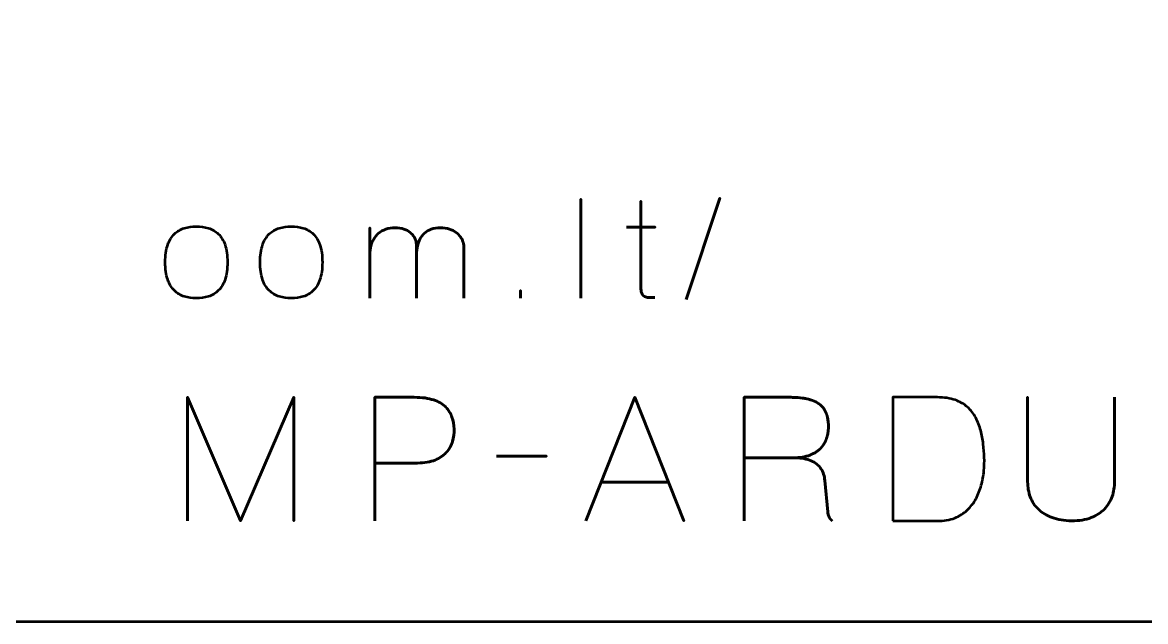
# Model space of a CAD drawing. Header units: centimetres. Extents: x -21 to 0, y -29.7 to 0.
# Drawn here: x -8.64 to -4.018, y -29.7 to -27.236 of the extents above; entities that cross this region are included whole.
import ezdxf

# ---------------------------------------------------------------- set-up
doc = ezdxf.new("R2010")
doc.units = ezdxf.units.CM
doc.header["$MEASUREMENT"] = 0
doc.layers.add('Layer 1', color=7, linetype='Continuous')

msp = doc.modelspace()

# ---------------------------------------------------------------- linework, layer by layer
at = {"layer": 'Layer 1', "color": 1, "lineweight": 53}
msp.add_open_spline([(-21.00003, -29.19995), (-21.00003, -29.19995), (-21.00003, -5.29992), (-21.00003, -5.29992), (-21.00003, -5.29992), (-21.00003, -5.21709), (-20.93286, -5.14992), (-20.85003, -5.14992), (-20.85003, -5.14992), (-20.7672, -5.14992), (-20.70003, -5.08275), (-20.70003, -4.99992), (-20.70003, -4.99992), (-20.70003, -4.91709), (-20.7672, -4.84992), (-20.85003, -4.84992), (-20.85003, -4.84992), (-20.93286, -4.84992), (-21.00003, -4.78275), (-21.00003, -4.69992), (-21.00003, -4.69992), (-21.00003, -4.61709), (-20.93286, -4.54992), (-20.85003, -4.54992), (-20.85003, -4.54992), (-20.7672, -4.54992), (-20.70003, -4.48275), (-20.70003, -4.39992), (-20.70003, -4.39992), (-20.70003, -4.31709), (-20.7672, -4.24992), (-20.85003, -4.24992), (-20.85003, -4.24992), (-20.93286, -4.24992), (-21.00003, -4.18275), (-21.00003, -4.09992), (-21.00003, -4.09992), (-21.00003, -4.01709), (-20.93286, -3.94992), (-20.85003, -3.94992), (-20.85003, -3.94992), (-20.7672, -3.94992), (-20.70003, -3.88275), (-20.70003, -3.79992), (-20.70003, -3.79992), (-20.70003, -3.71709), (-20.7672, -3.64992), (-20.85003, -3.64992), (-20.85003, -3.64992), (-20.93286, -3.64992), (-21.00003, -3.58275), (-21.00003, -3.49992), (-21.00003, -3.49992), (-21.00003, -3.41709), (-20.93286, -3.34992), (-20.85003, -3.34992), (-20.85003, -3.34992), (-20.7672, -3.34992), (-20.70003, -3.28275), (-20.70003, -3.19992), (-20.70003, -3.19992), (-20.70003, -3.11709), (-20.7672, -3.04992), (-20.85003, -3.04992), (-20.85003, -3.04992), (-20.93286, -3.04992), (-21.00003, -2.98275), (-21.00003, -2.89992), (-21.00003, -2.89992), (-21.00003, -2.81709), (-20.93286, -2.74992), (-20.85003, -2.74992), (-20.85003, -2.74992), (-20.7672, -2.74992), (-20.70003, -2.68275), (-20.70003, -2.59992), (-20.70003, -2.59992), (-20.70003, -2.51709), (-20.7672, -2.44992), (-20.85003, -2.44992), (-20.85003, -2.44992), (-20.93286, -2.44992), (-21.00003, -2.38275), (-21.00003, -2.29992), (-21.00003, -2.29992), (-21.00003, -2.21709), (-20.93286, -2.14992), (-20.85003, -2.14992), (-20.85003, -2.14992), (-20.7672, -2.14992), (-20.70003, -2.08275), (-20.70003, -1.99992), (-20.70003, -1.99992), (-20.70003, -1.91709), (-20.7672, -1.84992), (-20.85003, -1.84992), (-20.85003, -1.84992), (-20.93286, -1.84992), (-21.00003, -1.78275), (-21.00003, -1.69992), (-21.00003, -1.69992), (-21.00003, -1.61709), (-20.93286, -1.54992), (-20.85003, -1.54992), (-20.85003, -1.54992), (-20.7672, -1.54992), (-20.70003, -1.48275), (-20.70003, -1.39992), (-20.70003, -1.39992), (-20.70003, -1.31709), (-20.7672, -1.24992), (-20.85003, -1.24992), (-20.85003, -1.24992), (-20.93286, -1.24992), (-21.00003, -1.18275), (-21.00003, -1.09992), (-21.00003, -1.09992), (-21.00003, -1.09992), (-21.00003, -0.49992), (-21.00003, -0.49992), (-21.00003, -0.49992), (-21.00003, -0.22295), (-20.77694, 0.00004), (-20.49994, 0.00004), (-20.49994, 0.00004), (-20.49994, 0.00004), (-0.50008, 0.00004), (-0.50008, 0.00004), (-0.50008, 0.00004), (-0.22294, 0.00004), (0.00002, -0.22295), (0.00002, -0.49992), (0.00002, -0.49992), (0.00002, -0.49992), (0.00002, -29.19995), (0.00002, -29.19995), (0.00002, -29.19995), (0.00002, -29.47695), (-0.22294, -29.70004), (-0.50008, -29.70004), (-0.50008, -29.70004), (-0.50008, -29.70004), (-20.49994, -29.70004), (-20.49994, -29.70004), (-20.49994, -29.70004), (-20.77694, -29.70004), (-21.00003, -29.47695), (-21.00003, -29.19995)], degree=3, knots=[0, 0, 0, 0, 0.027027, 0.027027, 0.027027, 0.027027, 0.0540541, 0.0540541, 0.0540541, 0.0540541, 0.0810811, 0.0810811, 0.0810811, 0.0810811, 0.1081081, 0.1081081, 0.1081081, 0.1081081, 0.1351351, 0.1351351, 0.1351351, 0.1351351, 0.1621622, 0.1621622, 0.1621622, 0.1621622, 0.1891892, 0.1891892, 0.1891892, 0.1891892, 0.2162162, 0.2162162, 0.2162162, 0.2162162, 0.2432432, 0.2432432, 0.2432432, 0.2432432, 0.2702703, 0.2702703, 0.2702703, 0.2702703, 0.2972973, 0.2972973, 0.2972973, 0.2972973, 0.3243243, 0.3243243, 0.3243243, 0.3243243, 0.3513514, 0.3513514, 0.3513514, 0.3513514, 0.3783784, 0.3783784, 0.3783784, 0.3783784, 0.4054054, 0.4054054, 0.4054054, 0.4054054, 0.4324324, 0.4324324, 0.4324324, 0.4324324, 0.4594595, 0.4594595, 0.4594595, 0.4594595, 0.4864865, 0.4864865, 0.4864865, 0.4864865, 0.5135135, 0.5135135, 0.5135135, 0.5135135, 0.5405405, 0.5405405, 0.5405405, 0.5405405, 0.5675676, 0.5675676, 0.5675676, 0.5675676, 0.5945946, 0.5945946, 0.5945946, 0.5945946, 0.6216216, 0.6216216, 0.6216216, 0.6216216, 0.6486486, 0.6486486, 0.6486486, 0.6486486, 0.6756757, 0.6756757, 0.6756757, 0.6756757, 0.7027027, 0.7027027, 0.7027027, 0.7027027, 0.7297297, 0.7297297, 0.7297297, 0.7297297, 0.7567568, 0.7567568, 0.7567568, 0.7567568, 0.7837838, 0.7837838, 0.7837838, 0.7837838, 0.8108108, 0.8108108, 0.8108108, 0.8108108, 0.8378378, 0.8378378, 0.8378378, 0.8378378, 0.8648649, 0.8648649, 0.8648649, 0.8648649, 0.8918919, 0.8918919, 0.8918919, 0.8918919, 0.9189189, 0.9189189, 0.9189189, 0.9189189, 0.9459459, 0.9459459, 0.9459459, 0.9459459, 0.972973, 0.972973, 0.972973, 0.972973, 1, 1, 1, 1], dxfattribs=at)
at = {"layer": 'Layer 1', "color": 5, "lineweight": 53}
for points, knots in [([(-6.34171, -28.36992), (-6.34171, -28.36992), (-6.34171, -27.96296), (-6.34171, -27.96296), (-6.34171, -27.96296), (-6.34171, -27.96296), (-6.34171, -28.36992), (-6.34171, -28.36992)], [0, 0, 0, 0, 0.5, 0.5, 0.5, 0.5, 1, 1, 1, 1]), ([(-5.90878, -28.37556), (-5.90878, -28.37556), (-5.77049, -27.95901), (-5.77049, -27.95901), (-5.77049, -27.95901), (-5.77049, -27.95901), (-5.90878, -28.37556), (-5.90878, -28.37556)], [0, 0, 0, 0, 0.5, 0.5, 0.5, 0.5, 1, 1, 1, 1]), ([(-6.03691, -28.3671), (-6.04387, -28.36766), (-6.05083, -28.36785), (-6.05761, -28.36766), (-6.05761, -28.36766), (-6.06438, -28.36747), (-6.0705, -28.36644), (-6.07605, -28.36437), (-6.07605, -28.36437), (-6.0816, -28.36239), (-6.08602, -28.35882), (-6.0894, -28.35374), (-6.0894, -28.35374), (-6.0927, -28.34866), (-6.09439, -28.34142), (-6.09448, -28.3321), (-6.09448, -28.3321), (-6.09448, -28.32768), (-6.09448, -28.32016), (-6.09448, -28.30962), (-6.09448, -28.30962), (-6.09448, -28.29899), (-6.09448, -28.28619), (-6.09448, -28.27105), (-6.09448, -28.27105), (-6.09448, -28.2559), (-6.09448, -28.23935), (-6.09448, -28.22138), (-6.09448, -28.22138), (-6.09448, -28.20341), (-6.09448, -28.18488), (-6.09448, -28.16569), (-6.09448, -28.16569), (-6.09448, -28.1465), (-6.09448, -28.12759), (-6.09448, -28.10887), (-6.09448, -28.10887), (-6.09448, -28.09015), (-6.09448, -28.07255), (-6.09448, -28.056), (-6.09448, -28.056), (-6.09448, -28.03944), (-6.09448, -28.02476), (-6.09448, -28.01207), (-6.09448, -28.01207), (-6.09448, -27.99927), (-6.09448, -27.9893), (-6.09448, -27.98196), (-6.09448, -27.98196), (-6.09448, -27.97472), (-6.09448, -27.97095), (-6.09448, -27.97086), (-6.09448, -27.97086), (-6.09448, -27.97095), (-6.09448, -27.97472), (-6.09448, -27.98196), (-6.09448, -27.98196), (-6.09448, -27.9893), (-6.09448, -27.99927), (-6.09448, -28.01207), (-6.09448, -28.01207), (-6.09448, -28.02476), (-6.09448, -28.03944), (-6.09448, -28.056), (-6.09448, -28.056), (-6.09448, -28.07255), (-6.09448, -28.09015), (-6.09448, -28.10887), (-6.09448, -28.10887), (-6.09448, -28.12759), (-6.09448, -28.1465), (-6.09448, -28.16569), (-6.09448, -28.16569), (-6.09448, -28.18488), (-6.09448, -28.20341), (-6.09448, -28.22138), (-6.09448, -28.22138), (-6.09448, -28.23935), (-6.09448, -28.2559), (-6.09448, -28.27105), (-6.09448, -28.27105), (-6.09448, -28.28619), (-6.09448, -28.29899), (-6.09448, -28.30962), (-6.09448, -28.30962), (-6.09448, -28.32016), (-6.09448, -28.32768), (-6.09448, -28.3321), (-6.09448, -28.3321), (-6.09439, -28.34142), (-6.0927, -28.34866), (-6.0894, -28.35374), (-6.0894, -28.35374), (-6.08602, -28.35882), (-6.0816, -28.36239), (-6.07605, -28.36437), (-6.07605, -28.36437), (-6.0705, -28.36644), (-6.06438, -28.36747), (-6.05761, -28.36766), (-6.05761, -28.36766), (-6.05083, -28.36785), (-6.04387, -28.36766), (-6.03691, -28.3671)], [0, 0, 0, 0, 0.0384615, 0.0384615, 0.0384615, 0.0384615, 0.0769231, 0.0769231, 0.0769231, 0.0769231, 0.1153846, 0.1153846, 0.1153846, 0.1153846, 0.1538462, 0.1538462, 0.1538462, 0.1538462, 0.1923077, 0.1923077, 0.1923077, 0.1923077, 0.2307692, 0.2307692, 0.2307692, 0.2307692, 0.2692308, 0.2692308, 0.2692308, 0.2692308, 0.3076923, 0.3076923, 0.3076923, 0.3076923, 0.3461538, 0.3461538, 0.3461538, 0.3461538, 0.3846154, 0.3846154, 0.3846154, 0.3846154, 0.4230769, 0.4230769, 0.4230769, 0.4230769, 0.4615385, 0.4615385, 0.4615385, 0.4615385, 0.5, 0.5, 0.5, 0.5, 0.5384615, 0.5384615, 0.5384615, 0.5384615, 0.5769231, 0.5769231, 0.5769231, 0.5769231, 0.6153846, 0.6153846, 0.6153846, 0.6153846, 0.6538462, 0.6538462, 0.6538462, 0.6538462, 0.6923077, 0.6923077, 0.6923077, 0.6923077, 0.7307692, 0.7307692, 0.7307692, 0.7307692, 0.7692308, 0.7692308, 0.7692308, 0.7692308, 0.8076923, 0.8076923, 0.8076923, 0.8076923, 0.8461538, 0.8461538, 0.8461538, 0.8461538, 0.8846154, 0.8846154, 0.8846154, 0.8846154, 0.9230769, 0.9230769, 0.9230769, 0.9230769, 0.9615385, 0.9615385, 0.9615385, 0.9615385, 1, 1, 1, 1]), ([(-7.9244, -28.36992), (-7.90662, -28.37001), (-7.89007, -28.36776), (-7.87464, -28.36296), (-7.87464, -28.36296), (-7.85921, -28.35816), (-7.84557, -28.35016), (-7.8339, -28.33897), (-7.8339, -28.33897), (-7.82214, -28.32778), (-7.81302, -28.31263), (-7.80634, -28.29344), (-7.80634, -28.29344), (-7.79976, -28.27434), (-7.79637, -28.25054), (-7.79627, -28.22204), (-7.79627, -28.22204), (-7.79637, -28.19363), (-7.79976, -28.16992), (-7.80634, -28.15092), (-7.80634, -28.15092), (-7.81302, -28.13191), (-7.82214, -28.11677), (-7.8339, -28.10557), (-7.8339, -28.10557), (-7.84557, -28.09447), (-7.85921, -28.08648), (-7.87464, -28.08168), (-7.87464, -28.08168), (-7.89007, -28.07688), (-7.90662, -28.07462), (-7.9244, -28.07472), (-7.9244, -28.07472), (-7.94199, -28.07462), (-7.95855, -28.07688), (-7.97398, -28.08168), (-7.97398, -28.08168), (-7.98941, -28.08648), (-8.00295, -28.09447), (-8.01471, -28.10557), (-8.01471, -28.10557), (-8.02647, -28.11677), (-8.03569, -28.13191), (-8.04237, -28.15092), (-8.04237, -28.15092), (-8.04905, -28.16992), (-8.05244, -28.19363), (-8.05253, -28.22204), (-8.05253, -28.22204), (-8.05244, -28.25054), (-8.04905, -28.27434), (-8.04237, -28.29344), (-8.04237, -28.29344), (-8.03569, -28.31263), (-8.02647, -28.32778), (-8.01471, -28.33897), (-8.01471, -28.33897), (-8.00295, -28.35016), (-7.98941, -28.35816), (-7.97398, -28.36296), (-7.97398, -28.36296), (-7.95855, -28.36776), (-7.94199, -28.37001), (-7.9244, -28.36992)], [0, 0, 0, 0, 0.0625, 0.0625, 0.0625, 0.0625, 0.125, 0.125, 0.125, 0.125, 0.1875, 0.1875, 0.1875, 0.1875, 0.25, 0.25, 0.25, 0.25, 0.3125, 0.3125, 0.3125, 0.3125, 0.375, 0.375, 0.375, 0.375, 0.4375, 0.4375, 0.4375, 0.4375, 0.5, 0.5, 0.5, 0.5, 0.5625, 0.5625, 0.5625, 0.5625, 0.625, 0.625, 0.625, 0.625, 0.6875, 0.6875, 0.6875, 0.6875, 0.75, 0.75, 0.75, 0.75, 0.8125, 0.8125, 0.8125, 0.8125, 0.875, 0.875, 0.875, 0.875, 0.9375, 0.9375, 0.9375, 0.9375, 1, 1, 1, 1]), ([(-7.9244, -28.36992), (-7.90662, -28.37001), (-7.89007, -28.36776), (-7.87464, -28.36296), (-7.87464, -28.36296), (-7.85921, -28.35816), (-7.84557, -28.35016), (-7.8339, -28.33897), (-7.8339, -28.33897), (-7.82214, -28.32778), (-7.81302, -28.31263), (-7.80634, -28.29344), (-7.80634, -28.29344), (-7.79976, -28.27434), (-7.79637, -28.25054), (-7.79627, -28.22204), (-7.79627, -28.22204), (-7.79637, -28.19363), (-7.79976, -28.16992), (-7.80634, -28.15092), (-7.80634, -28.15092), (-7.81302, -28.13191), (-7.82214, -28.11677), (-7.8339, -28.10557), (-7.8339, -28.10557), (-7.84557, -28.09447), (-7.85921, -28.08648), (-7.87464, -28.08168), (-7.87464, -28.08168), (-7.89007, -28.07688), (-7.90662, -28.07462), (-7.9244, -28.07472), (-7.9244, -28.07472), (-7.94199, -28.07462), (-7.95855, -28.07688), (-7.97398, -28.08168), (-7.97398, -28.08168), (-7.98941, -28.08648), (-8.00295, -28.09447), (-8.01471, -28.10557), (-8.01471, -28.10557), (-8.02647, -28.11677), (-8.03569, -28.13191), (-8.04237, -28.15092), (-8.04237, -28.15092), (-8.04905, -28.16992), (-8.05244, -28.19363), (-8.05253, -28.22204), (-8.05253, -28.22204), (-8.05244, -28.25054), (-8.04905, -28.27434), (-8.04237, -28.29344), (-8.04237, -28.29344), (-8.03569, -28.31263), (-8.02647, -28.32778), (-8.01471, -28.33897), (-8.01471, -28.33897), (-8.00295, -28.35016), (-7.98941, -28.35816), (-7.97398, -28.36296), (-7.97398, -28.36296), (-7.95855, -28.36776), (-7.94199, -28.37001), (-7.9244, -28.36992)], [0, 0, 0, 0, 0.0625, 0.0625, 0.0625, 0.0625, 0.125, 0.125, 0.125, 0.125, 0.1875, 0.1875, 0.1875, 0.1875, 0.25, 0.25, 0.25, 0.25, 0.3125, 0.3125, 0.3125, 0.3125, 0.375, 0.375, 0.375, 0.375, 0.4375, 0.4375, 0.4375, 0.4375, 0.5, 0.5, 0.5, 0.5, 0.5625, 0.5625, 0.5625, 0.5625, 0.625, 0.625, 0.625, 0.625, 0.6875, 0.6875, 0.6875, 0.6875, 0.75, 0.75, 0.75, 0.75, 0.8125, 0.8125, 0.8125, 0.8125, 0.875, 0.875, 0.875, 0.875, 0.9375, 0.9375, 0.9375, 0.9375, 1, 1, 1, 1]), ([(-7.53381, -28.36992), (-7.51603, -28.37001), (-7.49948, -28.36776), (-7.48405, -28.36296), (-7.48405, -28.36296), (-7.46862, -28.35816), (-7.45498, -28.35016), (-7.44331, -28.33897), (-7.44331, -28.33897), (-7.43155, -28.32778), (-7.42243, -28.31263), (-7.41575, -28.29344), (-7.41575, -28.29344), (-7.40917, -28.27434), (-7.40578, -28.25054), (-7.40568, -28.22204), (-7.40568, -28.22204), (-7.40578, -28.19363), (-7.40917, -28.16992), (-7.41575, -28.15092), (-7.41575, -28.15092), (-7.42243, -28.13191), (-7.43155, -28.11677), (-7.44331, -28.10557), (-7.44331, -28.10557), (-7.45498, -28.09447), (-7.46862, -28.08648), (-7.48405, -28.08168), (-7.48405, -28.08168), (-7.49948, -28.07688), (-7.51603, -28.07462), (-7.53381, -28.07472), (-7.53381, -28.07472), (-7.5514, -28.07462), (-7.56796, -28.07688), (-7.58339, -28.08168), (-7.58339, -28.08168), (-7.59882, -28.08648), (-7.61236, -28.09447), (-7.62412, -28.10557), (-7.62412, -28.10557), (-7.63588, -28.11677), (-7.6451, -28.13191), (-7.65178, -28.15092), (-7.65178, -28.15092), (-7.65846, -28.16992), (-7.66185, -28.19363), (-7.66194, -28.22204), (-7.66194, -28.22204), (-7.66185, -28.25054), (-7.65846, -28.27434), (-7.65178, -28.29344), (-7.65178, -28.29344), (-7.6451, -28.31263), (-7.63588, -28.32778), (-7.62412, -28.33897), (-7.62412, -28.33897), (-7.61236, -28.35016), (-7.59882, -28.35816), (-7.58339, -28.36296), (-7.58339, -28.36296), (-7.56796, -28.36776), (-7.5514, -28.37001), (-7.53381, -28.36992)], [0, 0, 0, 0, 0.0625, 0.0625, 0.0625, 0.0625, 0.125, 0.125, 0.125, 0.125, 0.1875, 0.1875, 0.1875, 0.1875, 0.25, 0.25, 0.25, 0.25, 0.3125, 0.3125, 0.3125, 0.3125, 0.375, 0.375, 0.375, 0.375, 0.4375, 0.4375, 0.4375, 0.4375, 0.5, 0.5, 0.5, 0.5, 0.5625, 0.5625, 0.5625, 0.5625, 0.625, 0.625, 0.625, 0.625, 0.6875, 0.6875, 0.6875, 0.6875, 0.75, 0.75, 0.75, 0.75, 0.8125, 0.8125, 0.8125, 0.8125, 0.875, 0.875, 0.875, 0.875, 0.9375, 0.9375, 0.9375, 0.9375, 1, 1, 1, 1]), ([(-7.53381, -28.36992), (-7.51603, -28.37001), (-7.49948, -28.36776), (-7.48405, -28.36296), (-7.48405, -28.36296), (-7.46862, -28.35816), (-7.45498, -28.35016), (-7.44331, -28.33897), (-7.44331, -28.33897), (-7.43155, -28.32778), (-7.42243, -28.31263), (-7.41575, -28.29344), (-7.41575, -28.29344), (-7.40917, -28.27434), (-7.40578, -28.25054), (-7.40568, -28.22204), (-7.40568, -28.22204), (-7.40578, -28.19363), (-7.40917, -28.16992), (-7.41575, -28.15092), (-7.41575, -28.15092), (-7.42243, -28.13191), (-7.43155, -28.11677), (-7.44331, -28.10557), (-7.44331, -28.10557), (-7.45498, -28.09447), (-7.46862, -28.08648), (-7.48405, -28.08168), (-7.48405, -28.08168), (-7.49948, -28.07688), (-7.51603, -28.07462), (-7.53381, -28.07472), (-7.53381, -28.07472), (-7.5514, -28.07462), (-7.56796, -28.07688), (-7.58339, -28.08168), (-7.58339, -28.08168), (-7.59882, -28.08648), (-7.61236, -28.09447), (-7.62412, -28.10557), (-7.62412, -28.10557), (-7.63588, -28.11677), (-7.6451, -28.13191), (-7.65178, -28.15092), (-7.65178, -28.15092), (-7.65846, -28.16992), (-7.66185, -28.19363), (-7.66194, -28.22204), (-7.66194, -28.22204), (-7.66185, -28.25054), (-7.65846, -28.27434), (-7.65178, -28.29344), (-7.65178, -28.29344), (-7.6451, -28.31263), (-7.63588, -28.32778), (-7.62412, -28.33897), (-7.62412, -28.33897), (-7.61236, -28.35016), (-7.59882, -28.35816), (-7.58339, -28.36296), (-7.58339, -28.36296), (-7.56796, -28.36776), (-7.5514, -28.37001), (-7.53381, -28.36992)], [0, 0, 0, 0, 0.0625, 0.0625, 0.0625, 0.0625, 0.125, 0.125, 0.125, 0.125, 0.1875, 0.1875, 0.1875, 0.1875, 0.25, 0.25, 0.25, 0.25, 0.3125, 0.3125, 0.3125, 0.3125, 0.375, 0.375, 0.375, 0.375, 0.4375, 0.4375, 0.4375, 0.4375, 0.5, 0.5, 0.5, 0.5, 0.5625, 0.5625, 0.5625, 0.5625, 0.625, 0.625, 0.625, 0.625, 0.6875, 0.6875, 0.6875, 0.6875, 0.75, 0.75, 0.75, 0.75, 0.8125, 0.8125, 0.8125, 0.8125, 0.875, 0.875, 0.875, 0.875, 0.9375, 0.9375, 0.9375, 0.9375, 1, 1, 1, 1]), ([(-7.01792, -28.36992), (-7.01792, -28.36983), (-7.01792, -28.3671), (-7.01792, -28.36174), (-7.01792, -28.36174), (-7.01792, -28.35647), (-7.01792, -28.34922), (-7.01792, -28.3401), (-7.01792, -28.3401), (-7.01792, -28.33088), (-7.01792, -28.32053), (-7.01792, -28.30887), (-7.01792, -28.30887), (-7.01792, -28.2973), (-7.01792, -28.28516), (-7.01792, -28.27237), (-7.01792, -28.27237), (-7.01792, -28.25967), (-7.01792, -28.24715), (-7.01792, -28.23474), (-7.01792, -28.23474), (-7.01792, -28.22232), (-7.01792, -28.21065), (-7.01792, -28.19993), (-7.01792, -28.19993), (-7.01792, -28.18911), (-7.01792, -28.17989), (-7.01792, -28.17208), (-7.01792, -28.17208), (-7.01792, -28.16437), (-7.01792, -28.15882), (-7.01792, -28.15543), (-7.01792, -28.15543), (-7.01782, -28.15016), (-7.01867, -28.14424), (-7.02027, -28.13775), (-7.02027, -28.13775), (-7.02187, -28.13116), (-7.0246, -28.12458), (-7.02845, -28.11799), (-7.02845, -28.11799), (-7.03231, -28.11131), (-7.03767, -28.1052), (-7.04435, -28.09955), (-7.04435, -28.09955), (-7.05112, -28.09391), (-7.05959, -28.08939), (-7.06975, -28.08591), (-7.06975, -28.08591), (-7.08001, -28.08243), (-7.09223, -28.08055), (-7.10653, -28.08036), (-7.10653, -28.08036), (-7.12083, -28.08036), (-7.13363, -28.08234), (-7.14482, -28.08629), (-7.14482, -28.08629), (-7.15611, -28.09033), (-7.1658, -28.09588), (-7.17408, -28.10294), (-7.17408, -28.10294), (-7.18226, -28.11), (-7.18913, -28.11809), (-7.19449, -28.1273), (-7.19449, -28.1273), (-7.19985, -28.13643), (-7.20381, -28.14612), (-7.20644, -28.15647), (-7.20644, -28.15647), (-7.20907, -28.16672), (-7.21039, -28.17716), (-7.21039, -28.18761), (-7.21039, -28.18761), (-7.21039, -28.17716), (-7.20907, -28.16672), (-7.20644, -28.15647), (-7.20644, -28.15647), (-7.20381, -28.14612), (-7.19985, -28.13643), (-7.19449, -28.1273), (-7.19449, -28.1273), (-7.18913, -28.11809), (-7.18226, -28.11), (-7.17408, -28.10294), (-7.17408, -28.10294), (-7.1658, -28.09588), (-7.15611, -28.09033), (-7.14482, -28.08629), (-7.14482, -28.08629), (-7.13363, -28.08234), (-7.12083, -28.08036), (-7.10653, -28.08036), (-7.10653, -28.08036), (-7.09223, -28.08055), (-7.08001, -28.08243), (-7.06975, -28.08591), (-7.06975, -28.08591), (-7.05959, -28.08939), (-7.05112, -28.09391), (-7.04435, -28.09955), (-7.04435, -28.09955), (-7.03767, -28.1052), (-7.03231, -28.11131), (-7.02845, -28.11799), (-7.02845, -28.11799), (-7.0246, -28.12458), (-7.02187, -28.13116), (-7.02027, -28.13775), (-7.02027, -28.13775), (-7.01867, -28.14424), (-7.01782, -28.15016), (-7.01792, -28.15543), (-7.01792, -28.15543), (-7.01792, -28.15882), (-7.01792, -28.16437), (-7.01792, -28.17208), (-7.01792, -28.17208), (-7.01792, -28.17989), (-7.01792, -28.18911), (-7.01792, -28.19993), (-7.01792, -28.19993), (-7.01792, -28.21065), (-7.01792, -28.22232), (-7.01792, -28.23474), (-7.01792, -28.23474), (-7.01792, -28.24715), (-7.01792, -28.25967), (-7.01792, -28.27237), (-7.01792, -28.27237), (-7.01792, -28.28516), (-7.01792, -28.2973), (-7.01792, -28.30887), (-7.01792, -28.30887), (-7.01792, -28.32053), (-7.01792, -28.33088), (-7.01792, -28.3401), (-7.01792, -28.3401), (-7.01792, -28.34922), (-7.01792, -28.35647), (-7.01792, -28.36174), (-7.01792, -28.36174), (-7.01792, -28.3671), (-7.01792, -28.36983), (-7.01792, -28.36992)], [0, 0, 0, 0, 0.0277778, 0.0277778, 0.0277778, 0.0277778, 0.0555556, 0.0555556, 0.0555556, 0.0555556, 0.0833333, 0.0833333, 0.0833333, 0.0833333, 0.1111111, 0.1111111, 0.1111111, 0.1111111, 0.1388889, 0.1388889, 0.1388889, 0.1388889, 0.1666667, 0.1666667, 0.1666667, 0.1666667, 0.1944444, 0.1944444, 0.1944444, 0.1944444, 0.2222222, 0.2222222, 0.2222222, 0.2222222, 0.25, 0.25, 0.25, 0.25, 0.2777778, 0.2777778, 0.2777778, 0.2777778, 0.3055556, 0.3055556, 0.3055556, 0.3055556, 0.3333333, 0.3333333, 0.3333333, 0.3333333, 0.3611111, 0.3611111, 0.3611111, 0.3611111, 0.3888889, 0.3888889, 0.3888889, 0.3888889, 0.4166667, 0.4166667, 0.4166667, 0.4166667, 0.4444444, 0.4444444, 0.4444444, 0.4444444, 0.4722222, 0.4722222, 0.4722222, 0.4722222, 0.5, 0.5, 0.5, 0.5, 0.5277778, 0.5277778, 0.5277778, 0.5277778, 0.5555556, 0.5555556, 0.5555556, 0.5555556, 0.5833333, 0.5833333, 0.5833333, 0.5833333, 0.6111111, 0.6111111, 0.6111111, 0.6111111, 0.6388889, 0.6388889, 0.6388889, 0.6388889, 0.6666667, 0.6666667, 0.6666667, 0.6666667, 0.6944444, 0.6944444, 0.6944444, 0.6944444, 0.7222222, 0.7222222, 0.7222222, 0.7222222, 0.75, 0.75, 0.75, 0.75, 0.7777778, 0.7777778, 0.7777778, 0.7777778, 0.8055556, 0.8055556, 0.8055556, 0.8055556, 0.8333333, 0.8333333, 0.8333333, 0.8333333, 0.8611111, 0.8611111, 0.8611111, 0.8611111, 0.8888889, 0.8888889, 0.8888889, 0.8888889, 0.9166667, 0.9166667, 0.9166667, 0.9166667, 0.9444444, 0.9444444, 0.9444444, 0.9444444, 0.9722222, 0.9722222, 0.9722222, 0.9722222, 1, 1, 1, 1]), ([(-7.21039, -28.36992), (-7.21039, -28.36992), (-7.21039, -28.08036), (-7.21039, -28.08036), (-7.21039, -28.08036), (-7.21039, -28.08036), (-7.21039, -28.36992), (-7.21039, -28.36992)], [0, 0, 0, 0, 0.5, 0.5, 0.5, 0.5, 1, 1, 1, 1]), ([(-6.82375, -28.36992), (-6.82375, -28.36983), (-6.82375, -28.3671), (-6.82375, -28.36174), (-6.82375, -28.36174), (-6.82375, -28.35647), (-6.82375, -28.34922), (-6.82375, -28.3401), (-6.82375, -28.3401), (-6.82375, -28.33088), (-6.82375, -28.32053), (-6.82375, -28.30887), (-6.82375, -28.30887), (-6.82375, -28.2973), (-6.82375, -28.28516), (-6.82375, -28.27237), (-6.82375, -28.27237), (-6.82375, -28.25967), (-6.82375, -28.24715), (-6.82375, -28.23474), (-6.82375, -28.23474), (-6.82375, -28.22232), (-6.82375, -28.21065), (-6.82375, -28.19993), (-6.82375, -28.19993), (-6.82375, -28.18911), (-6.82375, -28.17989), (-6.82375, -28.17208), (-6.82375, -28.17208), (-6.82375, -28.16437), (-6.82375, -28.15882), (-6.82375, -28.15543), (-6.82375, -28.15543), (-6.82375, -28.15016), (-6.82478, -28.14424), (-6.82695, -28.13775), (-6.82695, -28.13775), (-6.82902, -28.13116), (-6.8324, -28.12458), (-6.83711, -28.11799), (-6.83711, -28.11799), (-6.84172, -28.11131), (-6.84783, -28.1052), (-6.85536, -28.09955), (-6.85536, -28.09955), (-6.86288, -28.09391), (-6.87201, -28.08939), (-6.88273, -28.08591), (-6.88273, -28.08591), (-6.89346, -28.08243), (-6.90597, -28.08055), (-6.92027, -28.08036), (-6.92027, -28.08036), (-6.93457, -28.08036), (-6.94717, -28.08234), (-6.95799, -28.08629), (-6.95799, -28.08629), (-6.96872, -28.09033), (-6.97794, -28.09588), (-6.98565, -28.10294), (-6.98565, -28.10294), (-6.99327, -28.11), (-6.99938, -28.11809), (-7.00418, -28.1273), (-7.00418, -28.1273), (-7.00898, -28.13643), (-7.01246, -28.14612), (-7.01462, -28.15647), (-7.01462, -28.15647), (-7.01688, -28.16672), (-7.01792, -28.17716), (-7.01792, -28.18761), (-7.01792, -28.18761), (-7.01792, -28.17716), (-7.01688, -28.16672), (-7.01462, -28.15647), (-7.01462, -28.15647), (-7.01246, -28.14612), (-7.00898, -28.13643), (-7.00418, -28.1273), (-7.00418, -28.1273), (-6.99938, -28.11809), (-6.99327, -28.11), (-6.98565, -28.10294), (-6.98565, -28.10294), (-6.97794, -28.09588), (-6.96872, -28.09033), (-6.95799, -28.08629), (-6.95799, -28.08629), (-6.94717, -28.08234), (-6.93457, -28.08036), (-6.92027, -28.08036), (-6.92027, -28.08036), (-6.90597, -28.08055), (-6.89346, -28.08243), (-6.88273, -28.08591), (-6.88273, -28.08591), (-6.87201, -28.08939), (-6.86288, -28.09391), (-6.85536, -28.09955), (-6.85536, -28.09955), (-6.84783, -28.1052), (-6.84172, -28.11131), (-6.83711, -28.11799), (-6.83711, -28.11799), (-6.8324, -28.12458), (-6.82902, -28.13116), (-6.82695, -28.13775), (-6.82695, -28.13775), (-6.82478, -28.14424), (-6.82375, -28.15016), (-6.82375, -28.15543), (-6.82375, -28.15543), (-6.82375, -28.15882), (-6.82375, -28.16437), (-6.82375, -28.17208), (-6.82375, -28.17208), (-6.82375, -28.17989), (-6.82375, -28.18911), (-6.82375, -28.19993), (-6.82375, -28.19993), (-6.82375, -28.21065), (-6.82375, -28.22232), (-6.82375, -28.23474), (-6.82375, -28.23474), (-6.82375, -28.24715), (-6.82375, -28.25967), (-6.82375, -28.27237), (-6.82375, -28.27237), (-6.82375, -28.28516), (-6.82375, -28.2973), (-6.82375, -28.30887), (-6.82375, -28.30887), (-6.82375, -28.32053), (-6.82375, -28.33088), (-6.82375, -28.3401), (-6.82375, -28.3401), (-6.82375, -28.34922), (-6.82375, -28.35647), (-6.82375, -28.36174), (-6.82375, -28.36174), (-6.82375, -28.3671), (-6.82375, -28.36983), (-6.82375, -28.36992)], [0, 0, 0, 0, 0.0277778, 0.0277778, 0.0277778, 0.0277778, 0.0555556, 0.0555556, 0.0555556, 0.0555556, 0.0833333, 0.0833333, 0.0833333, 0.0833333, 0.1111111, 0.1111111, 0.1111111, 0.1111111, 0.1388889, 0.1388889, 0.1388889, 0.1388889, 0.1666667, 0.1666667, 0.1666667, 0.1666667, 0.1944444, 0.1944444, 0.1944444, 0.1944444, 0.2222222, 0.2222222, 0.2222222, 0.2222222, 0.25, 0.25, 0.25, 0.25, 0.2777778, 0.2777778, 0.2777778, 0.2777778, 0.3055556, 0.3055556, 0.3055556, 0.3055556, 0.3333333, 0.3333333, 0.3333333, 0.3333333, 0.3611111, 0.3611111, 0.3611111, 0.3611111, 0.3888889, 0.3888889, 0.3888889, 0.3888889, 0.4166667, 0.4166667, 0.4166667, 0.4166667, 0.4444444, 0.4444444, 0.4444444, 0.4444444, 0.4722222, 0.4722222, 0.4722222, 0.4722222, 0.5, 0.5, 0.5, 0.5, 0.5277778, 0.5277778, 0.5277778, 0.5277778, 0.5555556, 0.5555556, 0.5555556, 0.5555556, 0.5833333, 0.5833333, 0.5833333, 0.5833333, 0.6111111, 0.6111111, 0.6111111, 0.6111111, 0.6388889, 0.6388889, 0.6388889, 0.6388889, 0.6666667, 0.6666667, 0.6666667, 0.6666667, 0.6944444, 0.6944444, 0.6944444, 0.6944444, 0.7222222, 0.7222222, 0.7222222, 0.7222222, 0.75, 0.75, 0.75, 0.75, 0.7777778, 0.7777778, 0.7777778, 0.7777778, 0.8055556, 0.8055556, 0.8055556, 0.8055556, 0.8333333, 0.8333333, 0.8333333, 0.8333333, 0.8611111, 0.8611111, 0.8611111, 0.8611111, 0.8888889, 0.8888889, 0.8888889, 0.8888889, 0.9166667, 0.9166667, 0.9166667, 0.9166667, 0.9444444, 0.9444444, 0.9444444, 0.9444444, 0.9722222, 0.9722222, 0.9722222, 0.9722222, 1, 1, 1, 1]), ([(-6.15375, -28.07754), (-6.15375, -28.07754), (-6.03578, -28.07754), (-6.03578, -28.07754), (-6.03578, -28.07754), (-6.03578, -28.07754), (-6.15375, -28.07754), (-6.15375, -28.07754)], [0, 0, 0, 0, 0.5, 0.5, 0.5, 0.5, 1, 1, 1, 1]), ([(-6.59063, -28.36992), (-6.59063, -28.36992), (-6.59063, -28.33888), (-6.59063, -28.33888), (-6.59063, -28.33888), (-6.59063, -28.33888), (-6.59063, -28.36992), (-6.59063, -28.36992)], [0, 0, 0, 0, 0.5, 0.5, 0.5, 0.5, 1, 1, 1, 1]), ([(-7.96109, -29.28644), (-7.96109, -29.28644), (-7.96109, -28.77773), (-7.96109, -28.77773), (-7.96109, -28.77773), (-7.96109, -28.77773), (-7.74237, -29.28644), (-7.74237, -29.28644), (-7.74237, -29.28644), (-7.74237, -29.28644), (-7.52294, -28.77773), (-7.52294, -28.77773), (-7.52294, -28.77773), (-7.52294, -28.77773), (-7.52294, -29.28644), (-7.52294, -29.28644), (-7.52294, -29.28644), (-7.52294, -29.28644), (-7.52294, -28.77773), (-7.52294, -28.77773), (-7.52294, -28.77773), (-7.52294, -28.77773), (-7.74237, -29.28644), (-7.74237, -29.28644), (-7.74237, -29.28644), (-7.74237, -29.28644), (-7.96109, -28.77773), (-7.96109, -28.77773), (-7.96109, -28.77773), (-7.96109, -28.77773), (-7.96109, -29.28644), (-7.96109, -29.28644)], [0, 0, 0, 0, 0.125, 0.125, 0.125, 0.125, 0.25, 0.25, 0.25, 0.25, 0.375, 0.375, 0.375, 0.375, 0.5, 0.5, 0.5, 0.5, 0.625, 0.625, 0.625, 0.625, 0.75, 0.75, 0.75, 0.75, 0.875, 0.875, 0.875, 0.875, 1, 1, 1, 1]), ([(-7.18991, -29.28644), (-7.18991, -29.28644), (-7.18991, -28.77773), (-7.18991, -28.77773), (-7.18991, -28.77773), (-7.18991, -28.77773), (-7.02763, -28.77773), (-7.02763, -28.77773), (-7.02763, -28.77773), (-6.99517, -28.77785), (-6.96848, -28.78149), (-6.94743, -28.78855), (-6.94743, -28.78855), (-6.9265, -28.79549), (-6.91004, -28.80513), (-6.89816, -28.81736), (-6.89816, -28.81736), (-6.88628, -28.82947), (-6.87782, -28.84335), (-6.87264, -28.85899), (-6.87264, -28.85899), (-6.86759, -28.87463), (-6.86465, -28.89097), (-6.86394, -28.90826), (-6.86394, -28.90826), (-6.86312, -28.92555), (-6.86512, -28.94248), (-6.86982, -28.95894), (-6.86982, -28.95894), (-6.87464, -28.97541), (-6.88276, -28.99034), (-6.8944, -29.00375), (-6.8944, -29.00375), (-6.90592, -29.01715), (-6.92156, -29.02785), (-6.9412, -29.03573), (-6.9412, -29.03573), (-6.96084, -29.04373), (-6.98518, -29.04773), (-7.01422, -29.04796), (-7.01422, -29.04796), (-7.01422, -29.04796), (-7.18991, -29.04796), (-7.18991, -29.04796), (-7.18991, -29.04796), (-7.18991, -29.04796), (-7.01422, -29.04796), (-7.01422, -29.04796), (-7.01422, -29.04796), (-6.98577, -29.04773), (-6.96166, -29.04373), (-6.94214, -29.03573), (-6.94214, -29.03573), (-6.9225, -29.02785), (-6.90686, -29.01715), (-6.8951, -29.00375), (-6.8951, -29.00375), (-6.88346, -28.99034), (-6.87511, -28.97541), (-6.87017, -28.95894), (-6.87017, -28.95894), (-6.86523, -28.94248), (-6.86312, -28.92555), (-6.86394, -28.90826), (-6.86394, -28.90826), (-6.86465, -28.89097), (-6.86759, -28.87463), (-6.87288, -28.85899), (-6.87288, -28.85899), (-6.87805, -28.84335), (-6.88675, -28.82947), (-6.89863, -28.81736), (-6.89863, -28.81736), (-6.91062, -28.80513), (-6.92709, -28.79549), (-6.94802, -28.78855), (-6.94802, -28.78855), (-6.96907, -28.78149), (-6.99553, -28.77785), (-7.02763, -28.77773), (-7.02763, -28.77773), (-7.02763, -28.77773), (-7.18991, -28.77773), (-7.18991, -28.77773), (-7.18991, -28.77773), (-7.18991, -28.77773), (-7.18991, -29.28644), (-7.18991, -29.28644)], [0, 0, 0, 0, 0.0454545, 0.0454545, 0.0454545, 0.0454545, 0.0909091, 0.0909091, 0.0909091, 0.0909091, 0.1363636, 0.1363636, 0.1363636, 0.1363636, 0.1818182, 0.1818182, 0.1818182, 0.1818182, 0.2272727, 0.2272727, 0.2272727, 0.2272727, 0.2727273, 0.2727273, 0.2727273, 0.2727273, 0.3181818, 0.3181818, 0.3181818, 0.3181818, 0.3636364, 0.3636364, 0.3636364, 0.3636364, 0.4090909, 0.4090909, 0.4090909, 0.4090909, 0.4545455, 0.4545455, 0.4545455, 0.4545455, 0.5, 0.5, 0.5, 0.5, 0.5454545, 0.5454545, 0.5454545, 0.5454545, 0.5909091, 0.5909091, 0.5909091, 0.5909091, 0.6363636, 0.6363636, 0.6363636, 0.6363636, 0.6818182, 0.6818182, 0.6818182, 0.6818182, 0.7272727, 0.7272727, 0.7272727, 0.7272727, 0.7727273, 0.7727273, 0.7727273, 0.7727273, 0.8181818, 0.8181818, 0.8181818, 0.8181818, 0.8636364, 0.8636364, 0.8636364, 0.8636364, 0.9090909, 0.9090909, 0.9090909, 0.9090909, 0.9545455, 0.9545455, 0.9545455, 0.9545455, 1, 1, 1, 1]), ([(-6.32207, -29.28644), (-6.32207, -29.28644), (-6.12028, -28.77773), (-6.12028, -28.77773), (-6.12028, -28.77773), (-6.12028, -28.77773), (-5.91778, -29.28644), (-5.91778, -29.28644), (-5.91778, -29.28644), (-5.91778, -29.28644), (-6.12028, -28.77773), (-6.12028, -28.77773), (-6.12028, -28.77773), (-6.12028, -28.77773), (-6.32207, -29.28644), (-6.32207, -29.28644)], [0, 0, 0, 0, 0.25, 0.25, 0.25, 0.25, 0.5, 0.5, 0.5, 0.5, 0.75, 0.75, 0.75, 0.75, 1, 1, 1, 1]), ([(-5.66943, -29.28644), (-5.66943, -29.28644), (-5.66943, -28.77773), (-5.66943, -28.77773), (-5.66943, -28.77773), (-5.66943, -28.77773), (-5.48387, -28.77773), (-5.48387, -28.77773), (-5.48387, -28.77773), (-5.458, -28.77773), (-5.43589, -28.7795), (-5.41766, -28.78291), (-5.41766, -28.78291), (-5.39932, -28.78632), (-5.38415, -28.79125), (-5.37215, -28.79772), (-5.37215, -28.79772), (-5.36016, -28.80419), (-5.35075, -28.81207), (-5.34381, -28.82136), (-5.34381, -28.82136), (-5.33676, -28.83053), (-5.33182, -28.841), (-5.32864, -28.85264), (-5.32864, -28.85264), (-5.32547, -28.86428), (-5.32359, -28.87686), (-5.323, -28.89062), (-5.323, -28.89062), (-5.32218, -28.90791), (-5.32406, -28.92461), (-5.32853, -28.94072), (-5.32853, -28.94072), (-5.33311, -28.95694), (-5.34099, -28.97141), (-5.35216, -28.98434), (-5.35216, -28.98434), (-5.36345, -28.99728), (-5.37862, -29.00751), (-5.39791, -29.01515), (-5.39791, -29.01515), (-5.41719, -29.02268), (-5.44106, -29.02668), (-5.46976, -29.02679), (-5.46976, -29.02679), (-5.46976, -29.02679), (-5.66943, -29.02679), (-5.66943, -29.02679), (-5.66943, -29.02679), (-5.66943, -29.02679), (-5.46976, -29.02679), (-5.46976, -29.02679), (-5.46976, -29.02679), (-5.44165, -29.02668), (-5.41801, -29.02268), (-5.39885, -29.01515), (-5.39885, -29.01515), (-5.37968, -29.00751), (-5.36439, -28.99728), (-5.35299, -28.98434), (-5.35299, -28.98434), (-5.34158, -28.97141), (-5.33358, -28.95694), (-5.32888, -28.94072), (-5.32888, -28.94072), (-5.32418, -28.92461), (-5.32218, -28.90791), (-5.323, -28.89062), (-5.323, -28.89062), (-5.3237, -28.87345), (-5.32664, -28.85793), (-5.33182, -28.84405), (-5.33182, -28.84405), (-5.33688, -28.8303), (-5.34534, -28.81842), (-5.3571, -28.80854), (-5.3571, -28.80854), (-5.36886, -28.79866), (-5.38509, -28.79102), (-5.40567, -28.78573), (-5.40567, -28.78573), (-5.42625, -28.78044), (-5.45235, -28.77773), (-5.48387, -28.77773), (-5.48387, -28.77773), (-5.48387, -28.77773), (-5.66943, -28.77773), (-5.66943, -28.77773), (-5.66943, -28.77773), (-5.66943, -28.77773), (-5.66943, -29.28644), (-5.66943, -29.28644)], [0, 0, 0, 0, 0.0434783, 0.0434783, 0.0434783, 0.0434783, 0.0869565, 0.0869565, 0.0869565, 0.0869565, 0.1304348, 0.1304348, 0.1304348, 0.1304348, 0.173913, 0.173913, 0.173913, 0.173913, 0.2173913, 0.2173913, 0.2173913, 0.2173913, 0.2608696, 0.2608696, 0.2608696, 0.2608696, 0.3043478, 0.3043478, 0.3043478, 0.3043478, 0.3478261, 0.3478261, 0.3478261, 0.3478261, 0.3913043, 0.3913043, 0.3913043, 0.3913043, 0.4347826, 0.4347826, 0.4347826, 0.4347826, 0.4782609, 0.4782609, 0.4782609, 0.4782609, 0.5217391, 0.5217391, 0.5217391, 0.5217391, 0.5652174, 0.5652174, 0.5652174, 0.5652174, 0.6086957, 0.6086957, 0.6086957, 0.6086957, 0.6521739, 0.6521739, 0.6521739, 0.6521739, 0.6956522, 0.6956522, 0.6956522, 0.6956522, 0.7391304, 0.7391304, 0.7391304, 0.7391304, 0.7826087, 0.7826087, 0.7826087, 0.7826087, 0.826087, 0.826087, 0.826087, 0.826087, 0.8695652, 0.8695652, 0.8695652, 0.8695652, 0.9130435, 0.9130435, 0.9130435, 0.9130435, 0.9565217, 0.9565217, 0.9565217, 0.9565217, 1, 1, 1, 1]), ([(-5.05771, -29.28644), (-5.05771, -29.28644), (-5.05771, -28.77773), (-5.05771, -28.77773), (-5.05771, -28.77773), (-5.05771, -28.77773), (-4.87426, -28.77773), (-4.87426, -28.77773), (-4.87426, -28.77773), (-4.84639, -28.77785), (-4.82229, -28.78149), (-4.80194, -28.78867), (-4.80194, -28.78867), (-4.78172, -28.79584), (-4.76455, -28.80572), (-4.75067, -28.81818), (-4.75067, -28.81818), (-4.73668, -28.83077), (-4.72539, -28.84523), (-4.71657, -28.86146), (-4.71657, -28.86146), (-4.70775, -28.8778), (-4.70093, -28.89521), (-4.69611, -28.91367), (-4.69611, -28.91367), (-4.69129, -28.93201), (-4.68788, -28.95071), (-4.68576, -28.96964), (-4.68576, -28.96964), (-4.68364, -28.98858), (-4.68223, -29.00692), (-4.68165, -29.02468), (-4.68165, -29.02468), (-4.68082, -29.04243), (-4.68141, -29.06113), (-4.68329, -29.08077), (-4.68329, -29.08077), (-4.68517, -29.10041), (-4.6887, -29.12005), (-4.69399, -29.13957), (-4.69399, -29.13957), (-4.69917, -29.15909), (-4.70658, -29.17767), (-4.7161, -29.19519), (-4.7161, -29.19519), (-4.72551, -29.21283), (-4.7375, -29.22847), (-4.75185, -29.24211), (-4.75185, -29.24211), (-4.76631, -29.25575), (-4.7836, -29.26657), (-4.80383, -29.27445), (-4.80383, -29.27445), (-4.82405, -29.28232), (-4.84757, -29.28632), (-4.87426, -29.28644), (-4.87426, -29.28644), (-4.87426, -29.28644), (-5.05771, -29.28644), (-5.05771, -29.28644)], [0, 0, 0, 0, 0.0666667, 0.0666667, 0.0666667, 0.0666667, 0.1333333, 0.1333333, 0.1333333, 0.1333333, 0.2, 0.2, 0.2, 0.2, 0.2666667, 0.2666667, 0.2666667, 0.2666667, 0.3333333, 0.3333333, 0.3333333, 0.3333333, 0.4, 0.4, 0.4, 0.4, 0.4666667, 0.4666667, 0.4666667, 0.4666667, 0.5333333, 0.5333333, 0.5333333, 0.5333333, 0.6, 0.6, 0.6, 0.6, 0.6666667, 0.6666667, 0.6666667, 0.6666667, 0.7333333, 0.7333333, 0.7333333, 0.7333333, 0.8, 0.8, 0.8, 0.8, 0.8666667, 0.8666667, 0.8666667, 0.8666667, 0.9333333, 0.9333333, 0.9333333, 0.9333333, 1, 1, 1, 1]), ([(-5.05771, -29.28644), (-5.05771, -29.28644), (-5.05771, -28.77773), (-5.05771, -28.77773), (-5.05771, -28.77773), (-5.05771, -28.77773), (-4.87426, -28.77773), (-4.87426, -28.77773), (-4.87426, -28.77773), (-4.84639, -28.77785), (-4.82229, -28.78149), (-4.80194, -28.78867), (-4.80194, -28.78867), (-4.78172, -28.79584), (-4.76455, -28.80572), (-4.75067, -28.81818), (-4.75067, -28.81818), (-4.73668, -28.83077), (-4.72539, -28.84523), (-4.71657, -28.86146), (-4.71657, -28.86146), (-4.70775, -28.8778), (-4.70093, -28.89521), (-4.69611, -28.91367), (-4.69611, -28.91367), (-4.69129, -28.93201), (-4.68788, -28.95071), (-4.68576, -28.96964), (-4.68576, -28.96964), (-4.68364, -28.98858), (-4.68223, -29.00692), (-4.68165, -29.02468), (-4.68165, -29.02468), (-4.68082, -29.04243), (-4.68141, -29.06113), (-4.68329, -29.08077), (-4.68329, -29.08077), (-4.68517, -29.10041), (-4.6887, -29.12005), (-4.69399, -29.13957), (-4.69399, -29.13957), (-4.69917, -29.15909), (-4.70658, -29.17767), (-4.7161, -29.19519), (-4.7161, -29.19519), (-4.72551, -29.21283), (-4.7375, -29.22847), (-4.75185, -29.24211), (-4.75185, -29.24211), (-4.76631, -29.25575), (-4.7836, -29.26657), (-4.80383, -29.27445), (-4.80383, -29.27445), (-4.82405, -29.28232), (-4.84757, -29.28632), (-4.87426, -29.28644), (-4.87426, -29.28644), (-4.87426, -29.28644), (-5.05771, -29.28644), (-5.05771, -29.28644)], [0, 0, 0, 0, 0.0666667, 0.0666667, 0.0666667, 0.0666667, 0.1333333, 0.1333333, 0.1333333, 0.1333333, 0.2, 0.2, 0.2, 0.2, 0.2666667, 0.2666667, 0.2666667, 0.2666667, 0.3333333, 0.3333333, 0.3333333, 0.3333333, 0.4, 0.4, 0.4, 0.4, 0.4666667, 0.4666667, 0.4666667, 0.4666667, 0.5333333, 0.5333333, 0.5333333, 0.5333333, 0.6, 0.6, 0.6, 0.6, 0.6666667, 0.6666667, 0.6666667, 0.6666667, 0.7333333, 0.7333333, 0.7333333, 0.7333333, 0.8, 0.8, 0.8, 0.8, 0.8666667, 0.8666667, 0.8666667, 0.8666667, 0.9333333, 0.9333333, 0.9333333, 0.9333333, 1, 1, 1, 1]), ([(-4.14542, -28.77703), (-4.14542, -28.77714), (-4.14542, -28.78102), (-4.14542, -28.78855), (-4.14542, -28.78855), (-4.14542, -28.79596), (-4.14542, -28.80631), (-4.14542, -28.81948), (-4.14542, -28.81948), (-4.14542, -28.83265), (-4.14542, -28.8477), (-4.14542, -28.86475), (-4.14542, -28.86475), (-4.14542, -28.8818), (-4.14542, -28.89991), (-4.14542, -28.9192), (-4.14542, -28.9192), (-4.14542, -28.93848), (-4.14542, -28.95788), (-4.14542, -28.97764), (-4.14542, -28.97764), (-4.14542, -28.99728), (-4.14542, -29.01633), (-4.14542, -29.03479), (-4.14542, -29.03479), (-4.14542, -29.05325), (-4.14542, -29.07019), (-4.14542, -29.08559), (-4.14542, -29.08559), (-4.14542, -29.10111), (-4.14542, -29.11417), (-4.14542, -29.12487), (-4.14542, -29.12487), (-4.14542, -29.14627), (-4.14871, -29.16649), (-4.15553, -29.18578), (-4.15553, -29.18578), (-4.16235, -29.20507), (-4.17282, -29.22223), (-4.18705, -29.23729), (-4.18705, -29.23729), (-4.20128, -29.25234), (-4.2195, -29.26421), (-4.24185, -29.2728), (-4.24185, -29.2728), (-4.26419, -29.28138), (-4.29077, -29.28573), (-4.32181, -29.28573), (-4.32181, -29.28573), (-4.35286, -29.28503), (-4.37978, -29.28056), (-4.40248, -29.27233), (-4.40248, -29.27233), (-4.42529, -29.26398), (-4.44411, -29.25257), (-4.45904, -29.23811), (-4.45904, -29.23811), (-4.47398, -29.22365), (-4.48503, -29.20671), (-4.49232, -29.18754), (-4.49232, -29.18754), (-4.49949, -29.16826), (-4.50314, -29.14744), (-4.50314, -29.12487), (-4.50314, -29.12487), (-4.50314, -29.12487), (-4.50314, -28.77703), (-4.50314, -28.77703), (-4.50314, -28.77703), (-4.50314, -28.77703), (-4.50314, -29.12487), (-4.50314, -29.12487), (-4.50314, -29.12487), (-4.50314, -29.14744), (-4.49949, -29.16826), (-4.49232, -29.18754), (-4.49232, -29.18754), (-4.48503, -29.20671), (-4.47398, -29.22365), (-4.45904, -29.23811), (-4.45904, -29.23811), (-4.44411, -29.25257), (-4.42529, -29.26398), (-4.40248, -29.27233), (-4.40248, -29.27233), (-4.37978, -29.28056), (-4.35286, -29.28503), (-4.32181, -29.28573), (-4.32181, -29.28573), (-4.29077, -29.28573), (-4.26419, -29.28138), (-4.24185, -29.2728), (-4.24185, -29.2728), (-4.2195, -29.26421), (-4.20128, -29.25234), (-4.18705, -29.23729), (-4.18705, -29.23729), (-4.17282, -29.22223), (-4.16235, -29.20507), (-4.15553, -29.18578), (-4.15553, -29.18578), (-4.14871, -29.16649), (-4.14542, -29.14627), (-4.14542, -29.12487), (-4.14542, -29.12487), (-4.14542, -29.11417), (-4.14542, -29.10111), (-4.14542, -29.08559), (-4.14542, -29.08559), (-4.14542, -29.07019), (-4.14542, -29.05325), (-4.14542, -29.03479), (-4.14542, -29.03479), (-4.14542, -29.01633), (-4.14542, -28.99728), (-4.14542, -28.97764), (-4.14542, -28.97764), (-4.14542, -28.95788), (-4.14542, -28.93848), (-4.14542, -28.9192), (-4.14542, -28.9192), (-4.14542, -28.89991), (-4.14542, -28.8818), (-4.14542, -28.86475), (-4.14542, -28.86475), (-4.14542, -28.8477), (-4.14542, -28.83265), (-4.14542, -28.81948), (-4.14542, -28.81948), (-4.14542, -28.80631), (-4.14542, -28.79596), (-4.14542, -28.78855), (-4.14542, -28.78855), (-4.14542, -28.78102), (-4.14542, -28.77714), (-4.14542, -28.77703)], [0, 0, 0, 0, 0.0294118, 0.0294118, 0.0294118, 0.0294118, 0.0588235, 0.0588235, 0.0588235, 0.0588235, 0.0882353, 0.0882353, 0.0882353, 0.0882353, 0.1176471, 0.1176471, 0.1176471, 0.1176471, 0.1470588, 0.1470588, 0.1470588, 0.1470588, 0.1764706, 0.1764706, 0.1764706, 0.1764706, 0.2058824, 0.2058824, 0.2058824, 0.2058824, 0.2352941, 0.2352941, 0.2352941, 0.2352941, 0.2647059, 0.2647059, 0.2647059, 0.2647059, 0.2941176, 0.2941176, 0.2941176, 0.2941176, 0.3235294, 0.3235294, 0.3235294, 0.3235294, 0.3529412, 0.3529412, 0.3529412, 0.3529412, 0.3823529, 0.3823529, 0.3823529, 0.3823529, 0.4117647, 0.4117647, 0.4117647, 0.4117647, 0.4411765, 0.4411765, 0.4411765, 0.4411765, 0.4705882, 0.4705882, 0.4705882, 0.4705882, 0.5, 0.5, 0.5, 0.5, 0.5294118, 0.5294118, 0.5294118, 0.5294118, 0.5588235, 0.5588235, 0.5588235, 0.5588235, 0.5882353, 0.5882353, 0.5882353, 0.5882353, 0.6176471, 0.6176471, 0.6176471, 0.6176471, 0.6470588, 0.6470588, 0.6470588, 0.6470588, 0.6764706, 0.6764706, 0.6764706, 0.6764706, 0.7058824, 0.7058824, 0.7058824, 0.7058824, 0.7352941, 0.7352941, 0.7352941, 0.7352941, 0.7647059, 0.7647059, 0.7647059, 0.7647059, 0.7941176, 0.7941176, 0.7941176, 0.7941176, 0.8235294, 0.8235294, 0.8235294, 0.8235294, 0.8529412, 0.8529412, 0.8529412, 0.8529412, 0.8823529, 0.8823529, 0.8823529, 0.8823529, 0.9117647, 0.9117647, 0.9117647, 0.9117647, 0.9411765, 0.9411765, 0.9411765, 0.9411765, 0.9705882, 0.9705882, 0.9705882, 0.9705882, 1, 1, 1, 1]), ([(-6.68896, -29.02044), (-6.68896, -29.02044), (-6.48364, -29.02044), (-6.48364, -29.02044), (-6.48364, -29.02044), (-6.48364, -29.02044), (-6.68896, -29.02044), (-6.68896, -29.02044)], [0, 0, 0, 0, 0.5, 0.5, 0.5, 0.5, 1, 1, 1, 1]), ([(-5.30748, -29.28644), (-5.31218, -29.28303), (-5.31571, -29.27891), (-5.3183, -29.27409), (-5.3183, -29.27409), (-5.32088, -29.26927), (-5.32265, -29.26445), (-5.3237, -29.25975), (-5.3237, -29.25975), (-5.32465, -29.25516), (-5.32512, -29.25128), (-5.32512, -29.24834), (-5.32512, -29.24834), (-5.32512, -29.24834), (-5.33782, -29.11993), (-5.33782, -29.11993), (-5.33782, -29.11993), (-5.33923, -29.10147), (-5.34464, -29.08524), (-5.35393, -29.07136), (-5.35393, -29.07136), (-5.36333, -29.05737), (-5.37674, -29.04655), (-5.39438, -29.03867), (-5.39438, -29.03867), (-5.4119, -29.03091), (-5.43377, -29.02691), (-5.45988, -29.02679), (-5.45988, -29.02679), (-5.43377, -29.02691), (-5.4119, -29.03091), (-5.39438, -29.03867), (-5.39438, -29.03867), (-5.37674, -29.04655), (-5.36333, -29.05737), (-5.35393, -29.07136), (-5.35393, -29.07136), (-5.34464, -29.08524), (-5.33923, -29.10147), (-5.33782, -29.11993), (-5.33782, -29.11993), (-5.33782, -29.11993), (-5.32512, -29.24834), (-5.32512, -29.24834), (-5.32512, -29.24834), (-5.32512, -29.25128), (-5.32465, -29.25516), (-5.3237, -29.25975), (-5.3237, -29.25975), (-5.32265, -29.26445), (-5.32088, -29.26927), (-5.3183, -29.27409), (-5.3183, -29.27409), (-5.31571, -29.27891), (-5.31218, -29.28303), (-5.30748, -29.28644)], [0, 0, 0, 0, 0.0714286, 0.0714286, 0.0714286, 0.0714286, 0.1428571, 0.1428571, 0.1428571, 0.1428571, 0.2142857, 0.2142857, 0.2142857, 0.2142857, 0.2857143, 0.2857143, 0.2857143, 0.2857143, 0.3571429, 0.3571429, 0.3571429, 0.3571429, 0.4285714, 0.4285714, 0.4285714, 0.4285714, 0.5, 0.5, 0.5, 0.5, 0.5714286, 0.5714286, 0.5714286, 0.5714286, 0.6428571, 0.6428571, 0.6428571, 0.6428571, 0.7142857, 0.7142857, 0.7142857, 0.7142857, 0.7857143, 0.7857143, 0.7857143, 0.7857143, 0.8571429, 0.8571429, 0.8571429, 0.8571429, 0.9285714, 0.9285714, 0.9285714, 0.9285714, 1, 1, 1, 1]), ([(-6.25857, -29.12628), (-6.25857, -29.12628), (-5.98199, -29.12628), (-5.98199, -29.12628), (-5.98199, -29.12628), (-5.98199, -29.12628), (-6.25857, -29.12628), (-6.25857, -29.12628)], [0, 0, 0, 0, 0.5, 0.5, 0.5, 0.5, 1, 1, 1, 1])]:
    msp.add_open_spline(points, degree=3, knots=knots, dxfattribs=at)

doc.saveas('drawing.dxf')
